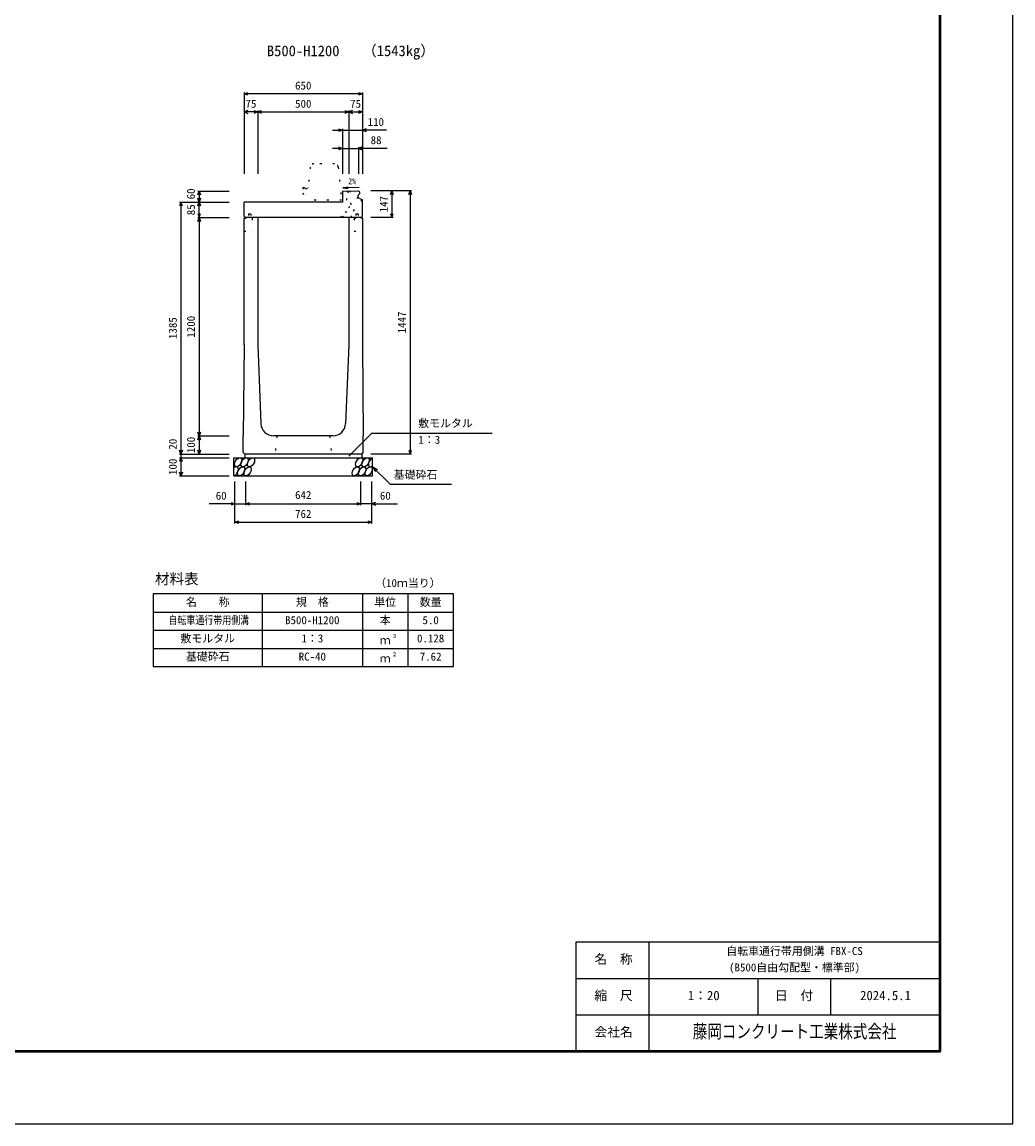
# Model space of a CAD drawing. Units: millimetres, scale not verified. Extents: x -12600 to 12600, y -5940 to 5940.
# Drawn here: x 7154 to 12600, y -5940 to 116 of the extents above; entities that cross this region are included whole.
import ezdxf
from ezdxf.enums import TextEntityAlignment as Align

# ---------------------------------------------------------------- set-up
doc = ezdxf.new("R2010")
doc.units = ezdxf.units.MM
doc.header["$LTSCALE"] = 40
doc.linetypes.add('DOTTED', pattern=[1.75, 0.25, -1.5])
for name, color, linetype, lineweight in [('0-0_DIM', 7, 'Continuous', 25), ('0-1_Defpoints', 5, 'Continuous', 25), ('0-2_HATCH', 6, 'Continuous', 25), ('0-3_HYO', 3, 'Continuous', 25), ('0-4_HYO2', 4, 'Continuous', 25), ('0-5_OUTLINE', 3, 'Continuous', 25), ('0-6_OUTLINE2', 4, 'DOTTED', 25), ('0-7_TXT', 7, 'Continuous', 25), ('0-8_WAKU', 3, 'Continuous', 25), ('0-9_WAKU-LINE', 7, 'Continuous', 25)]:
    doc.layers.add(name, color=color, linetype=linetype, lineweight=lineweight)
doc.layers.add('0-A_WAKU-TXT', color=7, linetype='Continuous')
doc.styles.add('ＭＳ ゴシック', font='')
doc.styles.get('ＭＳ ゴシック').set_extended_font_data('MS Gothic')

msp = doc.modelspace()

# ---------------------------------------------------------------- linework, layer by layer
at = {"layer": '0-0_DIM'}
for p, q in [((8375, -271.04), (8375, -718.54)), ((9025, -278.54), (8375, -278.54)), ((9025, -271.04), (9025, -718.54)), ((8450, -378.54), (8375, -378.54)), ((8450, -371.04), (8450, -718.54)), ((8450, -378.54), (8950, -378.54)), ((8950, -371.04), (8950, -718.54)), ((8950, -378.54), (9025, -378.54)), ((8860, -478.54), (8915, -478.54)), ((8915, -471.04), (8915, -718.54)), ((8915, -478.54), (9025, -478.54)), ((9156.52, -478.54), (9025, -478.54)), ((8915, -578.54), (8860, -578.54)), ((8915, -578.54), (9003, -578.54)), ((9003, -571.04), (9003, -718.54)), ((9161.78, -578.54), (9003, -578.54)), ((8120.5, -813.54), (8293, -813.54)), ((8128, -813.54), (8128, -873.54)), ((9294.5, -811.54), (9072, -811.54)), ((9187, -811.54), (9187, -958.54)), ((9287, -811.54), (9287, -2258.54)), ((8020.5, -873.54), (8293, -873.54)), ((8028, -873.54), (8028, -2258.54)), ((8128, -958.54), (8128, -873.54)), ((8120.5, -958.54), (8293, -958.54)), ((8128, -958.54), (8128, -2158.54)), ((9194.5, -958.54), (9072, -958.54)), ((8120.5, -2158.54), (8293, -2158.54)), ((8128, -2158.54), (8128, -2258.54)), ((8949.77, -2269.35), (9076, -2143.11)), ((9076, -2143.11), (9737.46, -2143.11)), ((8020.5, -2258.54), (8293, -2258.54)), ((8020.5, -2278.54), (8293, -2278.54)), ((8028, -2258.54), (8028, -2278.54)), ((8028, -2278.54), (8028, -2378.54)), ((9294.5, -2258.54), (9072, -2258.54)), ((9081, -2328.54), (9176.76, -2424.29)), ((9081, -2328.54), (9106.98, -2343.54)), ((9081, -2328.54), (9096, -2354.52)), ((8020.5, -2378.54), (8293, -2378.54)), ((8324, -2639.9), (8324, -2408.54)), ((8384, -2539.9), (8384, -2408.54)), ((9016, -2539.9), (9016, -2408.54)), ((9076, -2639.9), (9076, -2408.54)), ((9176.76, -2424.29), (9514.31, -2424.29)), ((8324, -2532.4), (8182.21, -2532.4)), ((8324, -2532.4), (8384, -2532.4)), ((8384, -2532.4), (9016, -2532.4)), ((9076, -2532.4), (9016, -2532.4)), ((9076, -2532.4), (9217.79, -2532.4)), ((8324, -2632.4), (9076, -2632.4))]:
    msp.add_line(p, q, dxfattribs=at)
for points in [[(8396.14, -286.23), (8375, -278.54), (8396.14, -270.84)], [(9003.86, -270.84), (9025, -278.54), (9003.86, -286.23)], [(8396.14, -370.84), (8375, -378.54), (8396.14, -386.23)], [(8428.86, -370.84), (8450, -378.54), (8428.86, -386.23)], [(8471.14, -386.23), (8450, -378.54), (8471.14, -370.84)], [(8928.86, -370.84), (8950, -378.54), (8928.86, -386.23)], [(8971.14, -370.84), (8950, -378.54), (8971.14, -386.23)], [(9003.86, -370.84), (9025, -378.54), (9003.86, -386.23)], [(8893.86, -470.84), (8915, -478.54), (8893.86, -486.23)], [(9046.14, -470.84), (9025, -478.54), (9046.14, -486.23)], [(8893.86, -570.84), (8915, -578.54), (8893.86, -586.23)], [(9024.14, -570.84), (9003, -578.54), (9024.14, -586.23)], [(8120.3, -834.68), (8128, -813.54), (8135.7, -834.68)], [(9179.3, -832.68), (9187, -811.54), (9194.7, -832.68)], [(9279.3, -832.68), (9287, -811.54), (9294.7, -832.68)], [(8035.7, -894.68), (8028, -873.54), (8020.3, -894.68)], [(8135.7, -852.39), (8128, -873.54), (8120.3, -852.39)], [(8120.3, -894.68), (8128, -873.54), (8135.7, -894.68)], [(8120.3, -937.39), (8128, -958.54), (8135.7, -937.39)], [(8120.3, -979.68), (8128, -958.54), (8135.7, -979.68)], [(9179.3, -937.39), (9187, -958.54), (9194.7, -937.39)], [(8135.7, -2137.39), (8128, -2158.54), (8120.3, -2137.39)], [(8120.3, -2179.68), (8128, -2158.54), (8135.7, -2179.68)], [(8035.7, -2237.39), (8028, -2258.54), (8020.3, -2237.39)], [(8135.7, -2237.39), (8128, -2258.54), (8120.3, -2237.39)], [(9279.3, -2237.39), (9287, -2258.54), (9294.7, -2237.39)], [(8035.7, -2299.68), (8028, -2278.54), (8020.3, -2299.68)], [(8035.7, -2357.39), (8028, -2378.54), (8020.3, -2357.39)], [(8302.86, -2524.71), (8324, -2532.4), (8302.86, -2540.1)], [(8405.14, -2540.1), (8384, -2532.4), (8405.14, -2524.71)], [(8994.86, -2524.71), (9016, -2532.4), (8994.86, -2540.1)], [(9097.14, -2524.71), (9076, -2532.4), (9097.14, -2540.1)], [(8345.14, -2640.1), (8324, -2632.4), (8345.14, -2624.71)], [(9054.86, -2624.71), (9076, -2632.4), (9054.86, -2640.1)]]:
    msp.add_lwpolyline(points, dxfattribs=at)
at = {"layer": '0-1_Defpoints'}
msp.add_lwpolyline([(-4200, -5940), (12600, -5940), (12600, 5940), (-4200, 5940)], close=True, dxfattribs=at)
at = {"layer": '0-2_HATCH'}
for centre in [(8341.89, -2303.54), (8377.37, -2303.54), (8412.84, -2303.54), (9007.05, -2303.54), (9042.52, -2303.54), (8358.77, -2353.54), (8394.25, -2353.54), (8988.45, -2353.54), (9023.93, -2353.54), (9059.41, -2353.54)]:
    msp.add_ellipse(centre, major_axis=(14.54, 23.54), ratio=0.5792, dxfattribs=at)
for centre, start_param, end_param in [((9078, -2303.54), 0.6666252, 4.1103269), ((8323.3, -2353.54), 3.7419964, 7.318141)]:
    msp.add_ellipse(centre, major_axis=(14.54, 23.54), ratio=0.5792, start_param=start_param, end_param=end_param, dxfattribs=at)
at = {"layer": '0-3_HYO'}
for p, q in [((8475, -3026.64), (8475, -3426.64)), ((9025, -3026.64), (9025, -3426.64)), ((9275, -3026.64), (9275, -3426.64)), ((7875, -3126.64), (9525, -3126.64))]:
    msp.add_line(p, q, dxfattribs=at)
msp.add_lwpolyline([(7875, -3426.64), (9525, -3426.64), (9525, -3026.64), (7875, -3026.64)], close=True, dxfattribs=at)
at = {"layer": '0-4_HYO2'}
for p, q in [((7875, -3226.64), (9525, -3226.64)), ((7875, -3326.64), (9525, -3326.64))]:
    msp.add_line(p, q, dxfattribs=at)
at = {"layer": '0-5_OUTLINE', "linetype": 'DOTTED'}
for p, q in [((8871.9, -663.54), (8758.1, -663.54)), ((8738.2, -681.59), (8727, -793.54)), ((8891.8, -681.55), (8910, -863.54)), ((8697, -793.54), (8697, -823.54)), ((8697, -793.54), (8705, -793.54)), ((8697, -823.54), (8720, -863.54)), ((8910, -863.54), (8720, -863.54))]:
    msp.add_line(p, q, dxfattribs=at)
at = {"layer": '0-5_OUTLINE'}
for p, q in [((8915, -813.54), (9004, -811.84)), ((8915, -813.54), (8915, -873.54)), ((9000, -838.44), (9009, -828.44)), ((9000, -838.44), (9000, -848.44)), ((9004, -811.84), (9009, -816.75)), ((9009, -816.75), (9009, -828.44)), ((8375, -952.54), (8375, -873.54)), ((8915, -873.54), (8375, -873.54)), ((9000, -848.44), (9025, -861.44)), ((9025, -952.54), (9025, -861.44)), ((8375, -952.54), (8381, -958.54)), ((8375, -964.54), (8381, -958.54)), ((8375, -1658.54), (8375, -964.54)), ((9019, -958.54), (8381, -958.54)), ((8450, -958.54), (8450, -1658.54)), ((8950, -958.54), (8950, -1658.54)), ((9019, -958.54), (9025, -952.54)), ((9019, -958.54), (9025, -964.54)), ((9025, -964.54), (9025, -1658.54)), ((8375, -1658.54), (8370, -2158.54)), ((8450, -1658.54), (8467.31, -2091.33)), ((8950, -1658.54), (8932.69, -2091.33)), ((9025, -1658.54), (9030, -2158.54)), ((8370, -2249.54), (8370, -2158.54)), ((8862.74, -2158.54), (8537.26, -2158.54)), ((9030, -2249.54), (9030, -2158.54)), ((8319, -2278.54), (9081, -2278.54)), ((8319, -2378.54), (8319, -2278.54)), ((8370, -2249.54), (8379, -2258.54)), ((9021, -2258.54), (8379, -2258.54)), ((8379, -2258.54), (8379, -2278.54)), ((9021, -2258.54), (9030, -2249.54)), ((9021, -2258.54), (9021, -2278.54)), ((9081, -2378.54), (9081, -2278.54)), ((8319, -2378.54), (9081, -2378.54))]:
    msp.add_line(p, q, dxfattribs=at)
at = {"layer": '0-5_OUTLINE', "linetype": 'DOTTED'}
msp.add_lwpolyline([(8705, -793.54), (8715, -803.54), (8725, -793.54), (8727, -793.54)], dxfattribs=at)
for centre, start, end in [((8758.1, -683.54), 90, 174.40835), ((8871.9, -683.54), 4.08463, 90)]:
    msp.add_arc(centre, 20, start, end, dxfattribs=at)
at = {"layer": '0-5_OUTLINE'}
for centre, start, end in [((8537.26, -2088.54), 182.29061, 270.36797), ((8862.74, -2088.54), 270, 357.70939)]:
    msp.add_arc(centre, 70, start, end, dxfattribs=at)
at = {"layer": '0-6_OUTLINE2'}
for p, q in [((8935.65, -933.54), (8941, -817.37)), ((8941, -817.37), (8938.53, -813.09)), ((8965.5, -958.54), (8959, -817.37)), ((8902.91, -958.54), (9000.3, -848.6)), ((9022.34, -860.06), (8945.93, -958.54)), ((8376.5, -963.04), (8420, -963.04)), ((8399, -938.04), (8411, -938.04)), ((8399, -938.04), (8399, -963.04)), ((8411, -938.04), (8411, -963.04)), ((8420, -963.04), (8420, -1033.54)), ((8914.5, -958.54), (8935.65, -933.54)), ((8979.45, -963.04), (8979.45, -1033.54)), ((8979.45, -963.04), (9023.5, -963.04)), ((8989, -938.04), (9001, -938.04)), ((8989, -938.04), (8989, -963.04)), ((9001, -938.04), (9001, -963.04)), ((8375, -1033.54), (8420, -1033.54)), ((8979.45, -1033.54), (9024.45, -1033.54)), ((8555, -2158.54), (8545, -2258.54)), ((8845, -2158.54), (8855, -2258.54))]:
    msp.add_line(p, q, dxfattribs=at)
msp.add_lwpolyline([(8941, -817.37), (8959, -817.37), (8961.73, -812.65)], dxfattribs=at)
at = {"layer": '0-7_TXT'}
msp.add_line((8917.06, -795.03), (8946.7, -799.67), dxfattribs=at)
msp.add_lwpolyline([(9007.48, -793.3), (8917.06, -795.03), (8946.5, -789.26)], dxfattribs=at)
at = {"layer": '0-8_WAKU'}
for p, q in [((10200, -4940), (12200, -4940)), ((10200, -5540), (10200, -4940))]:
    msp.add_line(p, q, dxfattribs=at)
at = {"layer": '0-8_WAKU', "lineweight": 50}
msp.add_lwpolyline([(-3800, -5540), (12200, -5540), (12200, 5540), (-3800, 5540)], close=True, dxfattribs=at)
at = {"layer": '0-9_WAKU-LINE'}
for p, q in [((10600, -5540), (10600, -4940)), ((10200, -5140), (12200, -5140)), ((11200, -5340), (11200, -5140)), ((11600, -5340), (11600, -5140)), ((10200, -5340), (12200, -5340))]:
    msp.add_line(p, q, dxfattribs=at)

# ---------------------------------------------------------------- texts
at = {"layer": '0-0_DIM', "style": 'ＭＳ ゴシック'}
for s, p in [('650', (8655, -268.54)), ('75', (8382.5, -368.54)), ('500', (8655, -368.54)), ('75', (8957.5, -368.54)), ('110', (9054.02, -468.54)), ('88', (9070.19, -568.54)), ('敷モルタル', (9331.6, -2124.38)), ('1：3', (9332.6, -2215.07)), ('基礎砕石', (9197.32, -2407.12)), ('60', (8219, -2522.4)), ('642', (8655, -2518.54)), ('60', (9121, -2522.4)), ('762', (8655, -2622.4))]:
    msp.add_text(s, height=43.99, dxfattribs=at).set_placement(p, align=Align.BOTTOM_LEFT)
for s, p in [('60', (8118, -858.54)), ('147', (9177, -930.04)), ('85', (8118, -946.04)), ('1385', (8018, -1626.04)), ('1200', (8118, -1618.54)), ('1447', (9277, -1595.04)), ('20', (8018, -2234.22)), ('100', (8118, -2253.54)), ('100', (8018, -2373.54))]:
    msp.add_text(s, height=43.99, rotation=90, dxfattribs=at).set_placement(p, align=Align.BOTTOM_LEFT)
at = {"layer": '0-7_TXT', "style": 'ＭＳ ゴシック'}
for s, height, p in [('B500-H1200', 58.65, (8500, -89.56)), ('（1543kg）', 58.65, (9023.7, -89.16)), ('2%', 32.99, (8946.63, -785.69)), ('材料表', 58.65, (7885, -2991.64)), ('（10ｍ当り）', 43.99, (9095, -3002.64)), ('名\u3000\u3000称', 43.99, (8055, -3106.64)), ('規\u3000格', 43.99, (8660, -3106.64)), ('単位', 43.99, (9090, -3106.64)), ('数量', 43.99, (9340, -3106.64)), ('本', 43.99, (9120, -3206.64)), ('B500-H1200', 43.99, (8600, -3206.64)), ('5.0', 43.99, (9355, -3206.64)), ('敷モルタル', 43.99, (8025, -3306.64)), ('1：3', 43.99, (8690, -3306.64)), ('ｍ', 43.99, (9120, -3316.64)), ('３', 21.99, (9185.54, -3276.27)), ('0.128', 43.99, (9325, -3306.64)), ('基礎砕石', 43.99, (8055, -3406.64)), ('RC-40', 43.99, (8675, -3406.64)), ('ｍ', 43.99, (9120, -3416.64)), ('２', 21.99, (9185.54, -3376.27)), ('7.62', 43.99, (9340, -3406.64))]:
    msp.add_text(s, height=height, dxfattribs=at).set_placement(p, align=Align.BOTTOM_LEFT)
at = {"layer": '0-7_TXT', "style": 'ＭＳ ゴシック', "width": 0.8}
msp.add_text('自転車通行帯用側溝', height=43.99, dxfattribs=at).set_placement((7959, -3206.64), align=Align.BOTTOM_LEFT)
at = {"layer": '0-A_WAKU-TXT', "style": 'ＭＳ ゴシック'}
for s, height, p in [('自転車通行帯用側溝 FBX-CS', 43.99, (11025, -5025)), ('名\u3000称', 51.32, (10299.9, -5075)), ('(B500自由勾配型・標準部)', 43.99, (11040, -5115)), ('縮\u3000尺', 51.32, (10299.9, -5275)), ('日\u3000付', 51.32, (11291.89, -5275)), ('1：20', 51.32, (10813.5, -5275)), ('2024.5.1', 51.32, (11760, -5275)), ('会社名', 51.32, (10299.9, -5475))]:
    msp.add_text(s, height=height, dxfattribs=at).set_placement(p, align=Align.BOTTOM_LEFT)
at = {"layer": '0-A_WAKU-TXT', "style": 'ＭＳ ゴシック', "width": 0.8}
msp.add_text('藤岡コンクリート工業株式会社', height=73.31, dxfattribs=at).set_placement((10840, -5490), align=Align.BOTTOM_LEFT)

doc.saveas('drawing.dxf')
